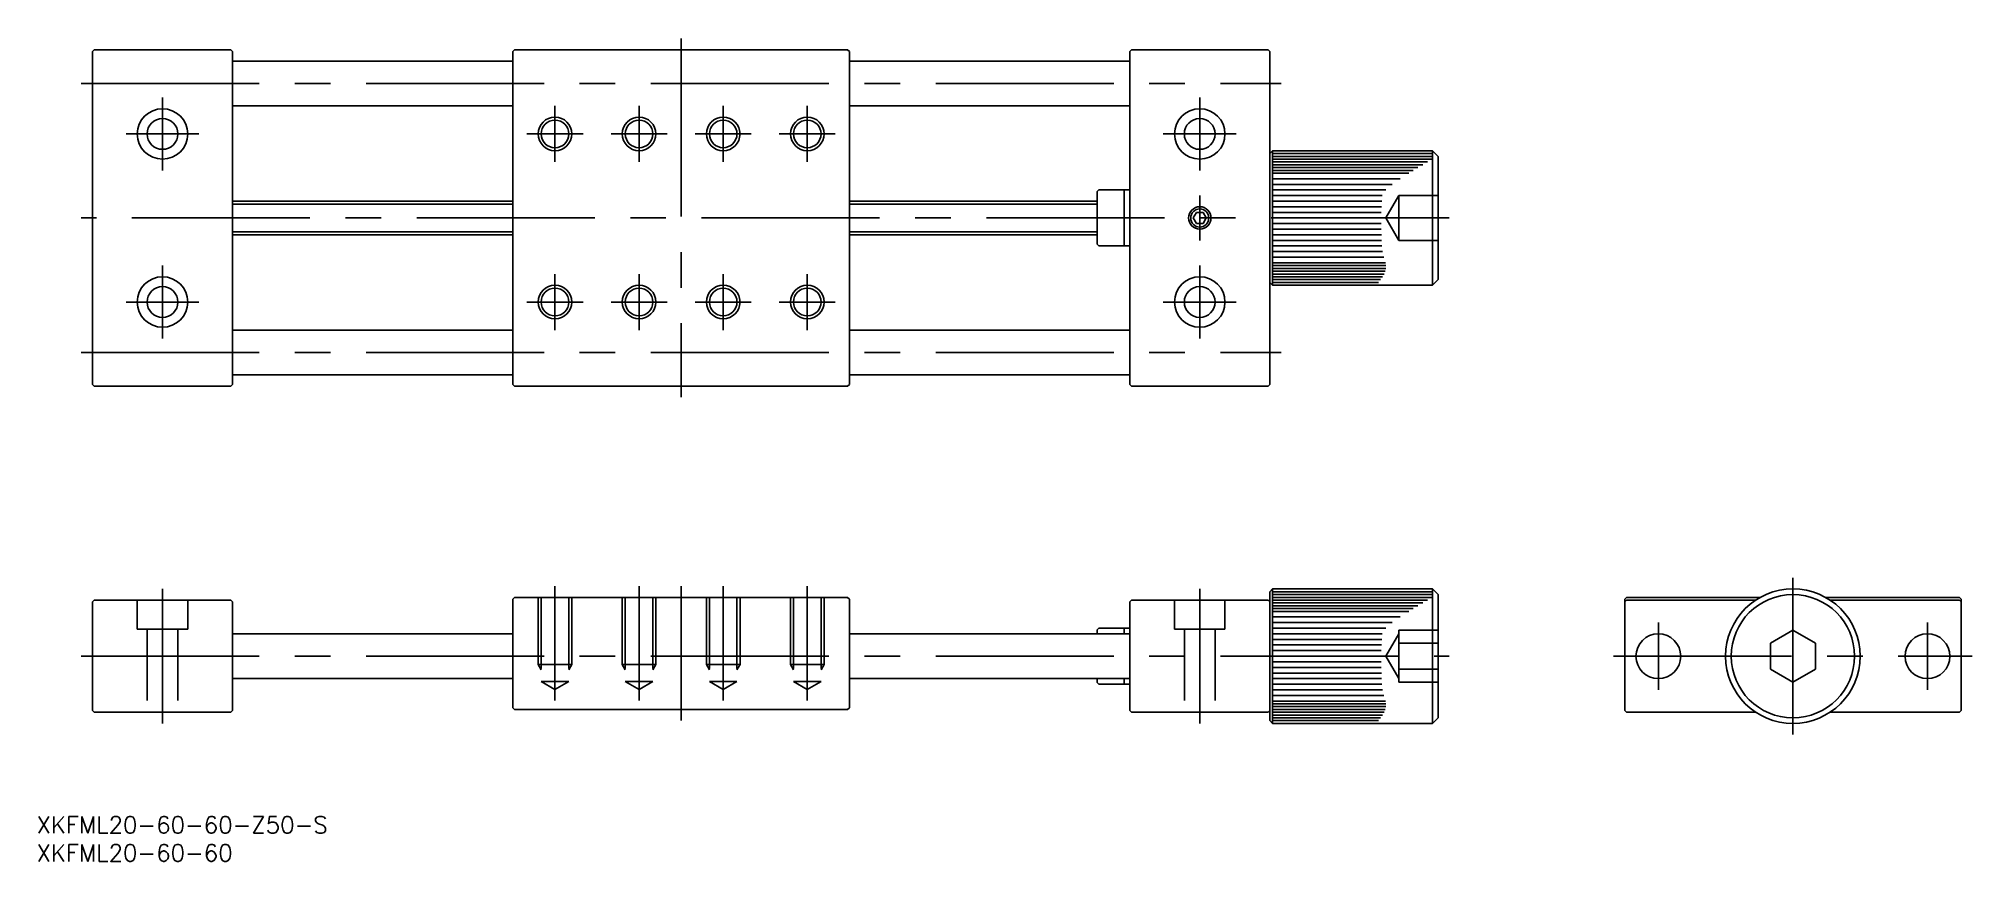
# Model space of a CAD drawing. Extents: x -313 to 32, y -37 to 110.
import ezdxf

# ---------------------------------------------------------------- set-up
doc = ezdxf.new("R2010")
doc.units = 0
doc.linetypes.add('CENTER', pattern=[50.8, 31.75, -6.35, 6.35, -6.35])
doc.linetypes.add('DASHED', pattern=[19.05, 12.7, -6.35])
doc.layers.get('0').update_dxf_attribs({"linetype": 'CONTINUOUS'})
doc.layers.add('CENTER', color=1, linetype='CONTINUOUS')
doc.styles.get("Standard").update_dxf_attribs({"font": 'txt.shx', "height": 3, "bigfont": 'bigfont.shx'})

msp = doc.modelspace()

# ---------------------------------------------------------------- linework, layer by layer
at = {"color": 7, "linetype": 'CONTINUOUS'}
for p, q in [((-302.99, 108.21), (-303.29, 107.91)), ((-303.29, 107.91), (-303.29, 48.51)), ((-302.99, 108.21), (-278.59, 108.21)), ((-278.59, 108.21), (-278.29, 107.91)), ((-278.29, 107.91), (-278.29, 48.51)), ((-228.29, 107.91), (-227.99, 108.21)), ((-228.29, 107.91), (-228.29, 48.51)), ((-168.59, 108.21), (-227.99, 108.21)), ((-168.59, 108.21), (-168.29, 107.91)), ((-168.29, 48.51), (-168.29, 107.91)), ((-117.99, 108.21), (-118.29, 107.91)), ((-118.29, 107.91), (-118.29, 48.51)), ((-117.99, 108.21), (-93.59, 108.21)), ((-93.59, 108.21), (-93.29, 107.91)), ((-93.29, 107.91), (-93.29, 48.51)), ((-278.29, 106.21), (-228.29, 106.21)), ((-168.29, 106.21), (-118.29, 106.21)), ((-278.29, 98.21), (-228.29, 98.21)), ((-168.29, 98.21), (-118.29, 98.21)), ((-92.79, 90.21), (-93.29, 89.71)), ((-93.29, 89.71), (-93.29, 66.71)), ((-92.79, 90.21), (-64.29, 90.21)), ((-92.79, 90.21), (-92.79, 66.21)), ((-92.79, 89.71), (-64.29, 89.71)), ((-64.29, 90.21), (-64.29, 66.21)), ((-63.29, 89.21), (-64.29, 90.21)), ((-64.29, 89.21), (-92.79, 89.21)), ((-92.79, 88.71), (-64.29, 88.71)), ((-65.16, 88.21), (-92.79, 88.21)), ((-92.79, 87.71), (-66.02, 87.71)), ((-66.87, 87.21), (-92.79, 87.21)), ((-92.79, 86.71), (-67.7, 86.71)), ((-63.29, 89.21), (-63.29, 67.21)), ((-124.09, 82.91), (-123.79, 83.21)), ((-124.09, 82.91), (-124.09, 73.51)), ((-123.79, 83.21), (-118.29, 83.21)), ((-119.29, 83.21), (-119.29, 73.21)), ((-68.52, 86.21), (-92.79, 86.21)), ((-92.79, 85.21), (-70.07, 85.21)), ((-71.49, 84.21), (-92.79, 84.21)), ((-92.79, 83.21), (-72.59, 83.21)), ((-228.29, 81.21), (-278.29, 81.21)), ((-168.29, 81.21), (-124.09, 81.21)), ((-73.23, 82.21), (-92.79, 82.21)), ((-92.79, 81.21), (-73.33, 81.21)), ((-73.38, 80.21), (-92.79, 80.21)), ((-106.37, 79.21), (-106.94, 78.21)), ((-106.94, 78.21), (-106.37, 77.21)), ((-105.21, 79.21), (-106.37, 79.21)), ((-106.37, 77.21), (-105.21, 77.21)), ((-104.63, 78.21), (-105.21, 79.21)), ((-105.21, 77.21), (-104.63, 78.21)), ((-92.79, 79.21), (-73.41, 79.21)), ((-73.42, 77.21), (-92.79, 77.21)), ((-92.79, 76.21), (-73.42, 76.21)), ((-278.29, 75.21), (-228.29, 75.21)), ((-124.09, 75.21), (-168.29, 75.21)), ((-124.09, 73.51), (-123.79, 73.21)), ((-123.79, 73.21), (-118.29, 73.21)), ((-73.4, 75.21), (-92.79, 75.21)), ((-92.79, 74.21), (-73.38, 74.21)), ((-73.33, 73.21), (-92.79, 73.21)), ((-73.21, 72.21), (-92.79, 72.21)), ((-92.79, 71.21), (-72.95, 71.21)), ((-72.66, 70.21), (-92.79, 70.21)), ((-92.79, 69.71), (-72.58, 69.71)), ((-72.59, 69.21), (-92.79, 69.21)), ((-92.79, 66.21), (-93.29, 66.71)), ((-92.79, 68.71), (-72.72, 68.71)), ((-72.93, 68.21), (-92.79, 68.21)), ((-92.79, 67.71), (-73.21, 67.71)), ((-73.55, 67.21), (-92.79, 67.21)), ((-92.79, 66.71), (-73.91, 66.71)), ((-64.29, 66.21), (-92.79, 66.21)), ((-64.29, 66.21), (-63.29, 67.21)), ((-278.29, 58.21), (-228.29, 58.21)), ((-168.29, 58.21), (-118.29, 58.21)), ((-302.99, 48.21), (-303.29, 48.51)), ((-278.59, 48.21), (-278.29, 48.51)), ((-278.29, 50.21), (-228.29, 50.21)), ((-227.99, 48.21), (-228.29, 48.51)), ((-168.59, 48.21), (-168.29, 48.51)), ((-168.29, 50.21), (-118.29, 50.21)), ((-117.99, 48.21), (-118.29, 48.51)), ((-93.59, 48.21), (-93.29, 48.51)), ((-302.99, 48.21), (-278.59, 48.21)), ((-227.99, 48.21), (-168.59, 48.21)), ((-117.99, 48.21), (-93.59, 48.21)), ((-228.29, 10.2), (-227.99, 10.5)), ((-168.59, 10.5), (-227.99, 10.5)), ((-168.59, 10.5), (-168.29, 10.2)), ((-92.79, 12), (-93.29, 11.5)), ((-93.29, 11.5), (-93.29, -11.5)), ((-92.79, 12), (-64.29, 12)), ((-92.79, 12), (-92.79, -12)), ((-92.79, 11.5), (-64.29, 11.5)), ((-64.29, 11), (-92.79, 11)), ((-92.79, 10.5), (-64.29, 10.5)), ((-64.29, 12), (-64.29, -12)), ((-63.29, 11), (-64.29, 12)), ((-63.29, 11), (-63.29, -11)), ((-29.7, 10.5), (-30, 10.2)), ((-29.7, 10.5), (-5.81, 10.5)), ((5.81, 10.5), (29.7, 10.5)), ((29.7, 10.5), (30, 10.2)), ((-303.29, 9.7), (-302.99, 10)), ((-303.29, 9.7), (-303.29, -9.7)), ((-302.99, 10), (-278.59, 10)), ((-278.59, 10), (-278.29, 9.7)), ((-278.29, 9.7), (-278.29, -9.7)), ((-228.29, 10.2), (-228.29, -9.2)), ((-168.29, 10.2), (-168.29, -9.2)), ((-118.29, 9.7), (-117.99, 10)), ((-118.29, -9.7), (-118.29, 9.7)), ((-117.99, 10), (-93.59, 10)), ((-93.29, 9.7), (-93.59, 10)), ((-93.29, 9.7), (-93.29, -9.7)), ((-65.16, 10), (-92.79, 10)), ((-92.79, 9.5), (-66.02, 9.5)), ((-66.87, 9), (-92.79, 9)), ((-92.79, 8.5), (-67.7, 8.5)), ((-68.52, 8), (-92.79, 8)), ((-92.79, 7), (-70.07, 7)), ((-30, 10.2), (-30, -9.7)), ((-29.7, 10), (-30, 9.7)), ((-29.7, 10), (-6.63, 10)), ((6.63, 10), (29.7, 10)), ((29.7, 10), (30, 9.7)), ((30, 10.2), (30, -9.7)), ((-278.29, 4), (-228.29, 4)), ((-168.29, 4), (-118.29, 4)), ((-123.79, 5), (-124.09, 4.7)), ((-124.09, 4.7), (-124.09, 4)), ((-123.79, 5), (-118.29, 5)), ((-119.29, 5), (-119.29, 4)), ((-71.49, 6), (-92.79, 6)), ((-92.79, 5), (-72.59, 5)), ((-73.23, 4), (-92.79, 4)), ((0, 4.62), (-4, 2.31)), ((4, 2.31), (0, 4.62)), ((-92.79, 3), (-73.33, 3)), ((-73.38, 2), (-92.79, 2)), ((-92.79, 1), (-73.41, 1)), ((-4, 2.31), (-4, -2.31)), ((4, -2.31), (4, 2.31)), ((-73.42, -1), (-92.79, -1)), ((-92.79, -2), (-73.42, -2)), ((-73.4, -3), (-92.79, -3)), ((-4, -2.31), (0, -4.62)), ((0, -4.62), (4, -2.31)), ((-278.29, -4), (-228.29, -4)), ((-168.29, -4), (-118.29, -4)), ((-124.09, -4), (-124.09, -4.7)), ((-124.09, -4.7), (-123.79, -5)), ((-123.79, -5), (-118.29, -5)), ((-119.29, -4), (-119.29, -5)), ((-92.79, -4), (-73.38, -4)), ((-73.33, -5), (-92.79, -5)), ((-73.21, -6), (-92.79, -6)), ((-302.99, -10), (-303.29, -9.7)), ((-278.59, -10), (-302.99, -10)), ((-278.59, -10), (-278.29, -9.7)), ((-227.99, -9.5), (-228.29, -9.2)), ((-227.99, -9.5), (-168.59, -9.5)), ((-168.59, -9.5), (-168.29, -9.2)), ((-117.99, -10), (-118.29, -9.7)), ((-93.59, -10), (-117.99, -10)), ((-93.59, -10), (-93.29, -9.7)), ((-92.79, -7), (-72.95, -7)), ((-72.66, -8), (-92.79, -8)), ((-92.79, -8.5), (-72.58, -8.5)), ((-72.59, -9), (-92.79, -9)), ((-92.79, -9.5), (-72.72, -9.5)), ((-72.93, -10), (-92.79, -10)), ((-29.7, -10), (-30, -9.7)), ((-29.7, -10), (-6.63, -10)), ((6.63, -10), (29.7, -10)), ((29.7, -10), (30, -9.7)), ((-92.79, -12), (-93.29, -11.5)), ((-92.79, -10.5), (-73.21, -10.5)), ((-73.55, -11), (-92.79, -11)), ((-92.79, -11.5), (-73.91, -11.5)), ((-64.29, -12), (-92.79, -12)), ((-64.29, -12), (-63.29, -11))]:
    msp.add_line(p, q, dxfattribs=at)
at = {"color": 3, "linetype": 'CONTINUOUS'}
for p, q in [((-278.29, 80.67), (-228.29, 80.67)), ((-168.29, 80.67), (-124.09, 80.67)), ((-278.29, 75.75), (-228.29, 75.75)), ((-168.29, 75.75), (-124.09, 75.75))]:
    msp.add_line(p, q, dxfattribs=at)
at = {"color": 3, "linetype": 'DASHED'}
for p, q in [((-70.29, 82.21), (-72.6, 78.21)), ((-63.29, 82.21), (-70.29, 82.21)), ((-70.29, 82.21), (-70.29, 74.21)), ((-70.29, 74.21), (-72.6, 78.21)), ((-70.29, 78.21), (-63.29, 78.21)), ((-70.29, 74.21), (-63.29, 74.21)), ((-223.79, 10.5), (-223.79, -1.5)), ((-223.25, 10.5), (-223.25, -4.5)), ((-218.33, 10.5), (-218.33, -4.5)), ((-217.79, 10.5), (-217.79, -1.5)), ((-208.79, 10.5), (-208.79, -1.5)), ((-208.25, 10.5), (-208.25, -4.5)), ((-203.33, 10.5), (-203.33, -4.5)), ((-202.79, 10.5), (-202.79, -1.5)), ((-193.79, 10.5), (-193.79, -1.5)), ((-193.25, 10.5), (-193.25, -4.5)), ((-188.33, 10.5), (-188.33, -4.5)), ((-187.79, 10.5), (-187.79, -1.5)), ((-178.79, 10.5), (-178.79, -1.5)), ((-178.25, 10.5), (-178.25, -4.5)), ((-173.33, 10.5), (-173.33, -4.5)), ((-172.79, 10.5), (-172.79, -1.5)), ((-295.29, 10), (-295.29, 4.8)), ((-286.29, 4.8), (-286.29, 10)), ((-110.29, 10), (-110.29, 4.8)), ((-101.29, 4.8), (-101.29, 10)), ((-295.29, 4.8), (-286.29, 4.8)), ((-293.54, 4.8), (-293.54, -10)), ((-288.04, 4.8), (-288.04, -10)), ((-110.29, 4.8), (-101.29, 4.8)), ((-108.54, 4.8), (-108.54, -10)), ((-103.04, 4.8), (-103.04, -10)), ((-70.29, 4), (-72.6, 0)), ((-70.29, 4.62), (-70.29, -4.62)), ((-63.29, 4.62), (-70.29, 4.62)), ((-63.29, 2.31), (-70.29, 2.31)), ((-217.79, -1.5), (-223.79, -1.5)), ((-223.79, -1.5), (-223.25, -2.44)), ((-217.79, -1.5), (-218.33, -2.44)), ((-202.79, -1.5), (-208.79, -1.5)), ((-208.79, -1.5), (-208.25, -2.44)), ((-202.79, -1.5), (-203.33, -2.44)), ((-187.79, -1.5), (-193.79, -1.5)), ((-193.79, -1.5), (-193.25, -2.44)), ((-187.79, -1.5), (-188.33, -2.44)), ((-172.79, -1.5), (-178.79, -1.5)), ((-178.79, -1.5), (-178.25, -2.44)), ((-172.79, -1.5), (-173.33, -2.44)), ((-70.29, -4), (-72.6, 0)), ((-63.29, -2.31), (-70.29, -2.31)), ((-218.33, -4.5), (-223.25, -4.5)), ((-223.25, -4.5), (-220.79, -5.92)), ((-218.33, -4.5), (-220.79, -5.92)), ((-203.33, -4.5), (-208.25, -4.5)), ((-208.25, -4.5), (-205.79, -5.92)), ((-203.33, -4.5), (-205.79, -5.92)), ((-188.33, -4.5), (-193.25, -4.5)), ((-193.25, -4.5), (-190.79, -5.92)), ((-188.33, -4.5), (-190.79, -5.92)), ((-173.33, -4.5), (-178.25, -4.5)), ((-178.25, -4.5), (-175.79, -5.92)), ((-173.33, -4.5), (-175.79, -5.92)), ((-63.29, -4.62), (-70.29, -4.62))]:
    msp.add_line(p, q, dxfattribs=at)
at = {"color": 7, "linetype": 'CONTINUOUS'}
for centre, radius in [((-290.79, 93.21), 4.5), ((-105.79, 93.21), 4.5), ((-290.79, 93.21), 2.75), ((-220.79, 93.21), 2.46), ((-205.79, 93.21), 2.46), ((-190.79, 93.21), 2.46), ((-175.79, 93.21), 2.46), ((-105.79, 93.21), 2.75), ((-105.79, 78.21), 1.62), ((-290.79, 63.21), 4.5), ((-290.79, 63.21), 2.75), ((-220.79, 63.21), 2.46), ((-205.79, 63.21), 2.46), ((-190.79, 63.21), 2.46), ((-175.79, 63.21), 2.46), ((-105.79, 63.21), 4.5), ((-105.79, 63.21), 2.75), ((0, 0), 12), ((0, 0), 11), ((-24, 0), 4), ((24, 0), 4)]:
    msp.add_circle(centre, radius, dxfattribs=at)
at = {"color": 3, "linetype": 'CONTINUOUS'}
for centre, radius in [((-220.79, 93.21), 3), ((-205.79, 93.21), 3), ((-190.79, 93.21), 3), ((-175.79, 93.21), 3), ((-105.79, 78.21), 2), ((-220.79, 63.21), 3), ((-205.79, 63.21), 3), ((-190.79, 63.21), 3), ((-175.79, 63.21), 3)]:
    msp.add_circle(centre, radius, dxfattribs=at)
at = {"layer": 'CENTER', "color": 1, "linetype": 'CENTER'}
for p, q in [((-198.29, 110.21), (-198.29, 46.21)), ((-305.29, 102.21), (-91.29, 102.21)), ((-290.79, 99.71), (-290.79, 86.71)), ((-220.79, 98.21), (-220.79, 88.21)), ((-205.79, 98.21), (-205.79, 88.21)), ((-190.79, 98.21), (-190.79, 88.21)), ((-175.79, 98.21), (-175.79, 88.21)), ((-105.79, 99.71), (-105.79, 86.71)), ((-297.29, 93.21), (-284.29, 93.21)), ((-225.79, 93.21), (-215.79, 93.21)), ((-210.79, 93.21), (-200.79, 93.21)), ((-195.79, 93.21), (-185.79, 93.21)), ((-180.79, 93.21), (-170.79, 93.21)), ((-112.29, 93.21), (-99.29, 93.21)), ((-105.79, 82.21), (-105.79, 74.21)), ((-61.29, 78.21), (-305.29, 78.21)), ((-290.79, 69.71), (-290.79, 56.71)), ((-105.79, 69.71), (-105.79, 56.71)), ((-220.79, 68.21), (-220.79, 58.21)), ((-205.79, 68.21), (-205.79, 58.21)), ((-190.79, 68.21), (-190.79, 58.21)), ((-175.79, 68.21), (-175.79, 58.21)), ((-297.29, 63.21), (-284.29, 63.21)), ((-225.79, 63.21), (-215.79, 63.21)), ((-210.79, 63.21), (-200.79, 63.21)), ((-195.79, 63.21), (-185.79, 63.21)), ((-180.79, 63.21), (-170.79, 63.21)), ((-112.29, 63.21), (-99.29, 63.21)), ((-305.29, 54.21), (-91.29, 54.21)), ((0, 14), (0, -14)), ((-290.79, 12), (-290.79, -12)), ((-220.79, 12.5), (-220.79, -7.92)), ((-205.79, 12.5), (-205.79, -7.92)), ((-198.29, 12.5), (-198.29, -11.5)), ((-198.29, 12.5), (-198.29, -1.5)), ((-190.79, 12.5), (-190.79, -7.92)), ((-175.79, 12.5), (-175.79, -7.92)), ((-105.79, 12), (-105.79, -12)), ((-24, 6), (-24, -6)), ((24, 6), (24, -6)), ((-305.29, 0), (-61.29, 0)), ((-32, 0), (32, 0))]:
    msp.add_line(p, q, dxfattribs=at)

# ---------------------------------------------------------------- texts
at = {"color": 7, "linetype": 'CONTINUOUS'}
for s, p in [('XKFML20-60-60-Z50-S', (-313.26, -31.61)), ('XKFML20-60-60', (-313.26, -36.61))]:
    msp.add_text(s, height=3, dxfattribs=at).set_placement(p)

doc.saveas('drawing.dxf')
